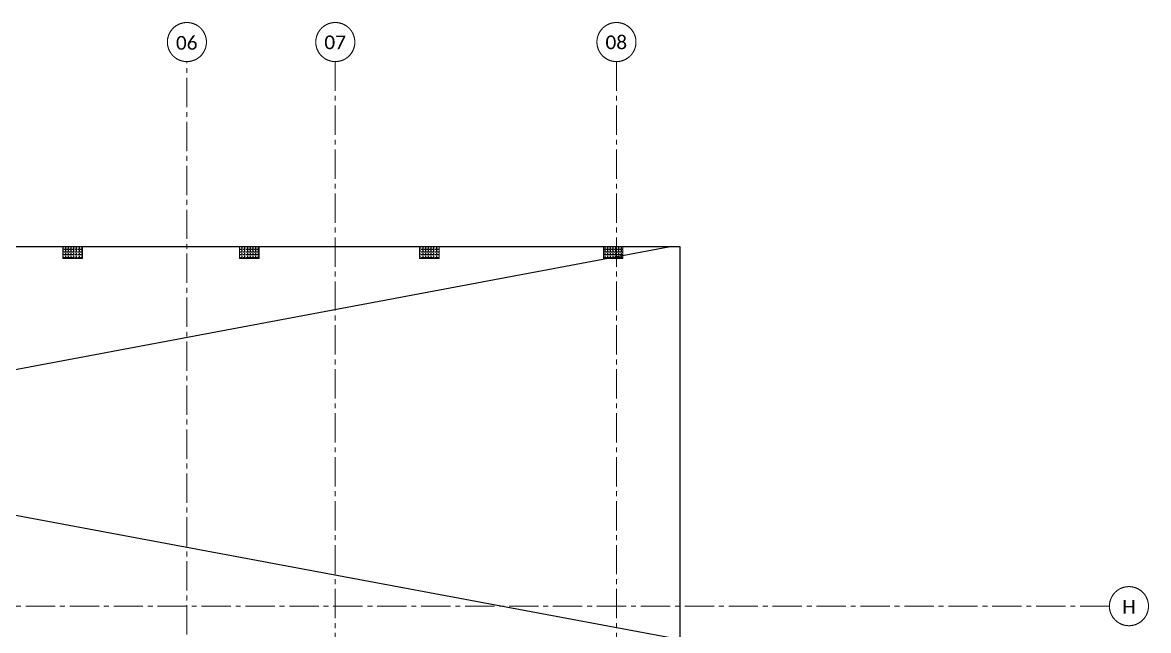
# Model space of a CAD drawing. Header units: millimetres. Extents: x -967280 to 3852, y 2833 to 1955156.
# Drawn here: x -709839 to -681004, y 613215 to 628777 of the extents above; entities that cross this region are included whole.
import ezdxf

# ---------------------------------------------------------------- set-up
doc = ezdxf.new("R2010")
doc.units = ezdxf.units.MM
doc.header["$LTSCALE"] = 1000
for name, pattern in [('$0$DASHED2', [0.375, 0.25, -0.125]), ('Columns_Structural070816$0$CENTER2', [1.125, 0.75, -0.125, 0.125, -0.125]), ('HRZN_Line-Ptrn-Sold', [9144001.0, 9144000.0, -1])]:
    doc.linetypes.add(name, pattern=pattern)
for name, color, linetype, lineweight in [('A-AX-ATT-100', 7, 'HRZN_Line-Ptrn-Sold', 18), ('S - column', 6, 'Continuous', 60), ('ST-000-AXIS', 9, 'Columns_Structural070816$0$CENTER2', 9), ('ST-RFT-BOT', 2, '$0$DASHED2', 30)]:
    doc.layers.add(name, color=color, linetype=linetype, lineweight=lineweight)
for name, color, linetype in [('R.C. footing', 4, 'Continuous'), ('S - col hach', 1, 'Continuous'), ('S - dot', 1, 'Continuous'), ('S -Beams', 2, 'Continuous')]:
    doc.layers.add(name, color=color, linetype=linetype)
doc.styles.add('Calibri_2', font='calibri.ttf', dxfattribs={"height": 300})
pattern_1 = [(90, (613578.686, -423037.37), (-69.85, 4e-15), [50.8, -19.05]), (180, (613578.686, -423037.37), (-9e-15, -69.85), [50.8, -19.05])]
pattern_2 = [(90, (613528.686, -423037.37), (-69.85, 4e-15), [50.8, -19.05]), (180, (613528.686, -423037.37), (-9e-15, -69.85), [50.8, -19.05])]

# ---------------------------------------------------------------- blocks, each defined once
blk = doc.blocks.new('str col s')
at = {"layer": 'S - col hach', "true_color": 0xcd6928}
h = blk.add_hatch(dxfattribs=at)
h.set_pattern_fill('ANGLE', color=32, scale=10, angle=90)
h.set_pattern_definition(pattern_2)
h.paths.add_polyline_path([(5275, -300), (5275, 0), (4775, 0), (4775, -300)])
h = blk.add_hatch(dxfattribs=at)
h.set_pattern_fill('ANGLE', color=32, scale=10, angle=90)
h.set_pattern_definition(pattern_1)
h.paths.add_polyline_path([(9300, 0), (9300, -300), (9800, -300), (9800, 0)])
h = blk.add_hatch(dxfattribs=at)
h.set_pattern_fill('ANGLE', color=32, scale=10, angle=90)
h.set_pattern_definition(pattern_2)
h.paths.add_polyline_path([(13908, 0), (13908, -300), (14408, -300), (14408, 0)])
h = blk.add_hatch(dxfattribs=at)
h.set_pattern_fill('ANGLE', color=32, scale=10, angle=90)
h.set_pattern_definition(pattern_1)
h.paths.add_polyline_path([(19115, -300), (19115, 0), (18615, 0), (18615, -300)])
at = {"layer": 'S - column', "lineweight": 15}
for points in [[(5275, 0), (4775, 0), (4775, -300), (5275, -300)], [(9800, 0), (9300, 0), (9300, -300), (9800, -300)], [(14408, 0), (13908, 0), (13908, -300), (14408, -300)], [(19115, 0), (18615, 0), (18615, -300), (19115, -300)]]:
    blk.add_lwpolyline(points, close=True, dxfattribs=at)
blk = doc.blocks.new('Grid - HRZN_G-Datm-Grid-Head-1554275-FIRST FLOOR FFL_1_')
at = {"layer": 'A-AX-ATT-100'}
blk.add_circle((0, 0), 5, dxfattribs=at)
blk = doc.blocks.new('AXES-00')
at = {"layer": 'ST-000-AXIS'}
for p, q in [((552098.9, 695813.8), (552098.9, 750979.6)), ((555898.9, 750979.6), (555898.9, 695813.8)), ((563098.9, 750979.6), (563098.9, 695813.8)), ((575723.2, 737039.7), (505674.3, 737039.7))]:
    blk.add_line(p, q, dxfattribs=at)
at = {"layer": 'A-AX-ATT-100', "xscale": 99.99999999999993, "yscale": 99.99999999999993, "zscale": 99.99999999999993}
blk.add_blockref('Grid - HRZN_G-Datm-Grid-Head-1554275-FIRST FLOOR FFL_1_', (552098.9, 751479.6), dxfattribs=at)
at = {"layer": 'A-AX-ATT-100'}
for p, xscale, yscale, zscale, rotation in [((555898.9, 751479.6), 99.99999999999993, 99.99999999999993, 99.99999999999993, 180), ((563098.9, 751479.6), 99.99999999999993, 99.99999999999993, 99.99999999999993, 180), ((576223.2, 737039.7), 100.0000000000001, 100.0000000000001, 100.0000000000001, 90)]:
    blk.add_blockref('Grid - HRZN_G-Datm-Grid-Head-1554275-FIRST FLOOR FFL_1_', p, dxfattribs=dict(at, xscale=xscale, yscale=yscale, zscale=zscale, rotation=rotation))
at = {"layer": 'A-AX-ATT-100', "linetype": 'Continuous', "lineweight": 13, "char_height": 350, "attachment_point": 1, "style": 'Calibri_2'}
for s, insert, width in [('06', (551817.7, 751634.5), 673.417), ('07', (555618, 751647.5), 673.417), ('08', (562818, 751647.5), 673.417), ('H', (576054.2, 737201), 416.877)]:
    blk.add_mtext(s, dxfattribs=dict(at, insert=insert, width=width))

msp = doc.modelspace()

# ---------------------------------------------------------------- linework, layer by layer
at = {"layer": 'R.C. footing'}
msp.add_line((-693293.7, 623037.4), (-693293.7, 623037.4), dxfattribs=at)
msp.add_lwpolyline([(-692993.7, 623037.4), (-746928.7, 623037.4), (-746928.7, 578037.4), (-692993.7, 578037.4)], close=True, dxfattribs=at)
at = {"layer": 'S - dot'}
for p, q in [((-693293.7, 613037.4), (-746928.7, 623037.4)), ((-740128.7, 614237.4), (-693293.7, 623037.4))]:
    msp.add_line(p, q, dxfattribs=at)

# ---------------------------------------------------------------- block references
at = {"layer": 'S -Beams'}
msp.add_blockref('AXES-00', (-1257727.6, -123202.4), dxfattribs=at)
at = {"layer": 'ST-RFT-BOT', "color": 1, "linetype": 'Continuous'}
msp.add_blockref('str col s', (-713578.7, 623037.4), dxfattribs=at)

doc.saveas('drawing.dxf')
